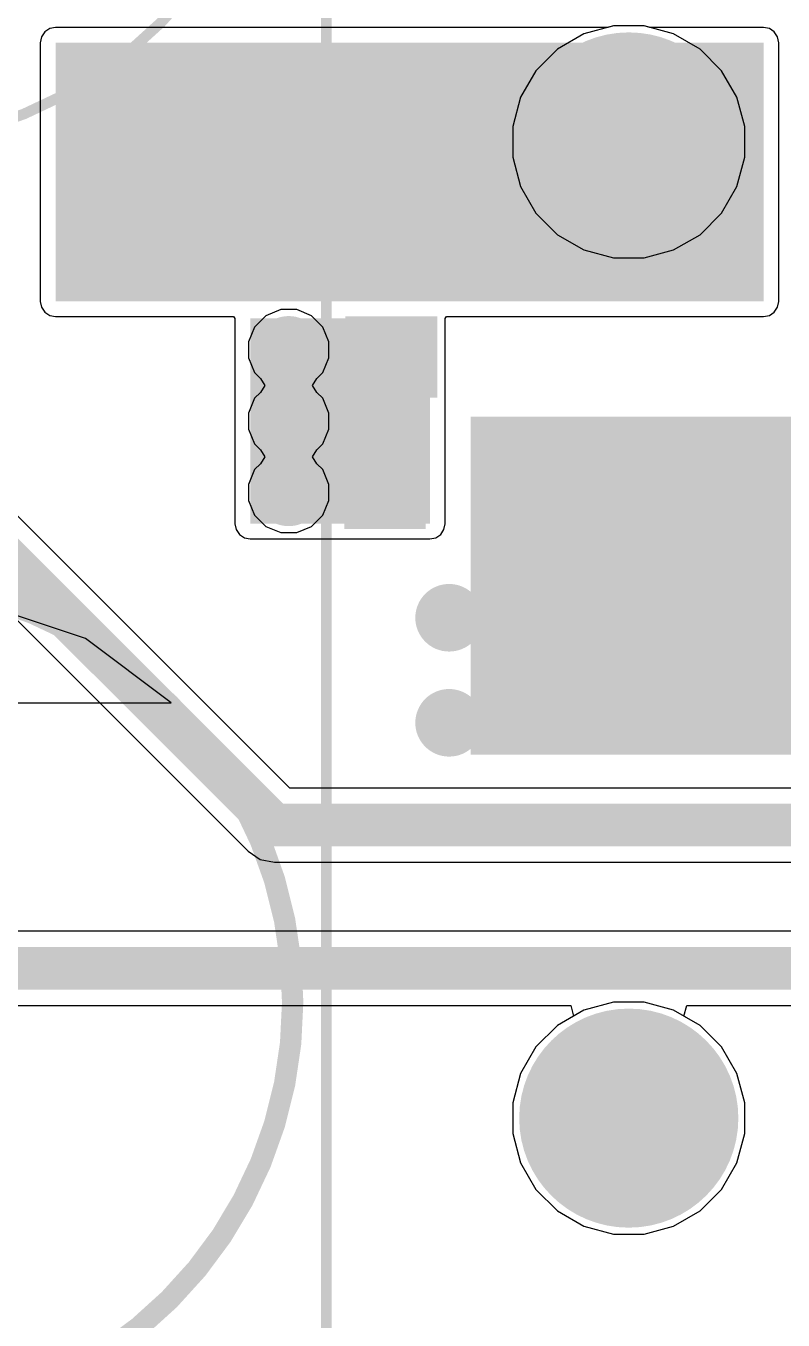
# Model space of a CAD drawing. Header units: millimetres. Extents: x 0 to 214, y 0 to 214.
# Drawn here: x 3.407 to 3.761, y 2.321 to 2.927 of the extents above; entities that cross this region are included whole.
import ezdxf

# ---------------------------------------------------------------- set-up
doc = ezdxf.new("R2010")
doc.units = ezdxf.units.MM
doc.header["$MEASUREMENT"] = 0
for name, color, linetype in [('BottomLayer', 5, 'Continuous'), ('BottomPaste', 16, 'Continuous'), ('BottomSolder', 6, 'Continuous'), ('MultiLayer', 9, 'Continuous'), ('PadHoleLayer', 156, 'Continuous'), ('TopLayer', 1, 'Continuous'), ('TopOverlay', 2, 'Continuous'), ('TopSolder', 216, 'Continuous'), ('ViaHoleLayer', 16, 'Continuous')]:
    doc.layers.add(name, color=color, linetype=linetype)

# ---------------------------------------------------------------- blocks, each defined once
blk = doc.blocks.new('760895631_6')
at = {"layer": 'BottomLayer'}
h = blk.add_hatch(color=5, dxfattribs=at)
edge = h.paths.add_edge_path()
edge.add_arc((-0.70866, -0.22835), 0.04724, 0, 360)
h = blk.add_hatch(color=5, dxfattribs=at)
edge = h.paths.add_edge_path()
edge.add_arc((-0.70866, -0.45669), 0.04724, 0, 360)
h = blk.add_hatch(color=5, dxfattribs=at)
edge = h.paths.add_edge_path()
edge.add_arc((-0.70866, -0.68504), 0.04724, 0, 360)
at = {"layer": 'BottomSolder'}
h = blk.add_hatch(color=6, dxfattribs=at)
edge = h.paths.add_edge_path()
edge.add_arc((-0.70866, -0.22835), 0.05124, 0, 360)
h = blk.add_hatch(color=6, dxfattribs=at)
edge = h.paths.add_edge_path()
edge.add_arc((-0.70866, -0.45669), 0.05124, 0, 360)
h = blk.add_hatch(color=6, dxfattribs=at)
edge = h.paths.add_edge_path()
edge.add_arc((-0.70866, -0.68504), 0.05124, 0, 360)
at = {"layer": 'MultiLayer'}
h = blk.add_hatch(color=9, dxfattribs=at)
edge = h.paths.add_edge_path()
edge.add_arc((-0.70866, -0.22835), 0.04724, 0, 360)
h = blk.add_hatch(color=9, dxfattribs=at)
edge = h.paths.add_edge_path()
edge.add_arc((-0.70866, -0.45669), 0.04724, 0, 360)
h = blk.add_hatch(color=9, dxfattribs=at)
edge = h.paths.add_edge_path()
edge.add_arc((-0.70866, -0.68504), 0.04724, 0, 360)
at = {"layer": 'PadHoleLayer'}
h = blk.add_hatch(color=156, dxfattribs=at)
edge = h.paths.add_edge_path()
edge.add_arc((-0.70866, -0.22835), 0.02362, 0, 360)
h = blk.add_hatch(color=156, dxfattribs=at)
edge = h.paths.add_edge_path()
edge.add_arc((-0.70866, -0.45669), 0.02362, 0, 360)
h = blk.add_hatch(color=156, dxfattribs=at)
edge = h.paths.add_edge_path()
edge.add_arc((-0.70866, -0.68504), 0.02362, 0, 360)
at = {"layer": 'TopLayer'}
h = blk.add_hatch(color=1, dxfattribs=at)
edge = h.paths.add_edge_path()
edge.add_arc((-0.70866, -0.22835), 0.04724, 0, 360)
h = blk.add_hatch(color=1, dxfattribs=at)
edge = h.paths.add_edge_path()
edge.add_arc((-0.70866, -0.45669), 0.04724, 0, 360)
h = blk.add_hatch(color=1, dxfattribs=at)
edge = h.paths.add_edge_path()
edge.add_arc((-0.70866, -0.68504), 0.04724, 0, 360)
at = {"layer": 'TopSolder'}
h = blk.add_hatch(color=216, dxfattribs=at)
edge = h.paths.add_edge_path()
edge.add_arc((-0.70866, -0.22835), 0.05124, 0, 360)
h = blk.add_hatch(color=216, dxfattribs=at)
edge = h.paths.add_edge_path()
edge.add_arc((-0.70866, -0.45669), 0.05124, 0, 360)
h = blk.add_hatch(color=216, dxfattribs=at)
edge = h.paths.add_edge_path()
edge.add_arc((-0.70866, -0.68504), 0.05124, 0, 360)
at = {"layer": 'TopOverlay', "const_width": 0.005}
blk.add_lwpolyline([(-0.85014, -0.82476), (-0.85014, 0.7824)], dxfattribs=at)
blk = doc.blocks.new('R___0603_B_10')
at = {"layer": 'BottomLayer'}
for points in [[(-0.045, -0.0175), (-0.045, 0.0175), (-0.015, 0.0175), (-0.015, -0.0175)], [(0.015, -0.0175), (0.015, 0.0175), (0.045, 0.0175), (0.045, -0.0175)]]:
    blk.add_hatch(color=5, dxfattribs=at).paths.add_polyline_path(points)
at = {"layer": 'BottomPaste'}
for points in [[(-0.045, -0.0175), (-0.045, 0.0175), (-0.015, 0.0175), (-0.015, -0.0175)], [(0.015, -0.0175), (0.015, 0.0175), (0.045, 0.0175), (0.045, -0.0175)]]:
    blk.add_hatch(color=16, dxfattribs=at).paths.add_polyline_path(points)
at = {"layer": 'BottomSolder'}
for points in [[(-0.049, -0.0215), (-0.049, 0.0215), (-0.011, 0.0215), (-0.011, -0.0215)], [(0.011, -0.0215), (0.011, 0.0215), (0.049, 0.0215), (0.049, -0.0215)]]:
    blk.add_hatch(color=6, dxfattribs=at).paths.add_polyline_path(points)
blk = doc.blocks.new('R___0603_B_11')
at = {"layer": 'BottomLayer'}
for points in [[(-0.045, -0.0175), (-0.045, 0.0175), (-0.015, 0.0175), (-0.015, -0.0175)], [(0.015, -0.0175), (0.015, 0.0175), (0.045, 0.0175), (0.045, -0.0175)]]:
    blk.add_hatch(color=5, dxfattribs=at).paths.add_polyline_path(points)
at = {"layer": 'BottomPaste'}
for points in [[(-0.045, -0.0175), (-0.045, 0.0175), (-0.015, 0.0175), (-0.015, -0.0175)], [(0.015, -0.0175), (0.015, 0.0175), (0.045, 0.0175), (0.045, -0.0175)]]:
    blk.add_hatch(color=16, dxfattribs=at).paths.add_polyline_path(points)
at = {"layer": 'BottomSolder'}
for points in [[(-0.049, -0.0215), (-0.049, 0.0215), (-0.011, 0.0215), (-0.011, -0.0215)], [(0.011, -0.0215), (0.011, 0.0215), (0.049, 0.0215), (0.049, -0.0215)]]:
    blk.add_hatch(color=6, dxfattribs=at).paths.add_polyline_path(points)
blk = doc.blocks.new('ERR1VM102G20OT_91')
at = {"layer": 'BottomLayer'}
h = blk.add_hatch(color=5, dxfattribs=at)
edge = h.paths.add_edge_path()
edge.add_arc((-0.1, 0), 0.0315, 0, 360)
h = blk.add_hatch(color=5, dxfattribs=at)
edge = h.paths.add_edge_path()
edge.add_arc((0.1, 0), 0.0315, 0, 360)
at = {"layer": 'BottomSolder'}
h = blk.add_hatch(color=6, dxfattribs=at)
edge = h.paths.add_edge_path()
edge.add_arc((-0.1, 0), 0.0335, 0, 360)
h = blk.add_hatch(color=6, dxfattribs=at)
edge = h.paths.add_edge_path()
edge.add_arc((0.1, 0), 0.0335, 0, 360)
at = {"layer": 'MultiLayer'}
h = blk.add_hatch(color=9, dxfattribs=at)
edge = h.paths.add_edge_path()
edge.add_arc((-0.1, 0), 0.0315, 0, 360)
h = blk.add_hatch(color=9, dxfattribs=at)
edge = h.paths.add_edge_path()
edge.add_arc((0.1, 0), 0.0315, 0, 360)
at = {"layer": 'PadHoleLayer'}
h = blk.add_hatch(color=156, dxfattribs=at)
edge = h.paths.add_edge_path()
edge.add_arc((-0.1, 0), 0.01969, 0, 360)
h = blk.add_hatch(color=156, dxfattribs=at)
edge = h.paths.add_edge_path()
edge.add_arc((0.1, 0), 0.01969, 0, 360)
at = {"layer": 'TopLayer'}
h = blk.add_hatch(color=1, dxfattribs=at)
edge = h.paths.add_edge_path()
edge.add_arc((-0.1, 0), 0.0315, 0, 360)
h = blk.add_hatch(color=1, dxfattribs=at)
edge = h.paths.add_edge_path()
edge.add_arc((0.1, 0), 0.0315, 0, 360)
at = {"layer": 'TopSolder'}
h = blk.add_hatch(color=216, dxfattribs=at)
edge = h.paths.add_edge_path()
edge.add_arc((-0.1, 0), 0.0335, 0, 360)
h = blk.add_hatch(color=216, dxfattribs=at)
edge = h.paths.add_edge_path()
edge.add_arc((0.1, 0), 0.0335, 0, 360)
at = {"layer": 'TopOverlay'}
for p, q in [((0.19, 0.06), (0.14, 0.14)), ((0.14, 0.14), (0.14, -0.14)), ((0.2, 0.02), (0.19, 0.06)), ((0.19, -0.04), (0.2, 0.02)), ((0.17, -0.1), (0.19, -0.04)), ((0.14, -0.14), (0.17, -0.1))]:
    blk.add_line(p, q, dxfattribs=at)
for points, const_width in [([(0.19685, 0, 1), (-0.19685, 0, 1)], 0.01), ([(-0.1625, 0.03, 1), (-0.1575, 0.03, 1)], 0.005), ([(-0.19935, 0, 1), (-0.19435, 0, 1)], 0.005), ([(-0.1825, 0, 1), (-0.1775, 0, 1)], 0.005), ([(-0.1425, 0, 1), (-0.1375, 0, 1)], 0.005), ([(0.19435, 0, 1), (0.19935, 0, 1)], 0.005), ([(-0.1625, -0.03, 1), (-0.1575, -0.03, 1)], 0.005)]:
    blk.add_lwpolyline(points, format="xyb", close=True, dxfattribs=dict(at, const_width=const_width))
at = {"layer": 'TopOverlay', "const_width": 0.01}
for points in [[(-0.16, 0.03), (-0.16, -0.03)], [(-0.18, 0), (-0.14, 0)]]:
    blk.add_lwpolyline(points, dxfattribs=at)
blk = doc.blocks.new('SMB__B_191')
at = {"layer": 'BottomLayer'}
for points in [[(-0.03543, 0.04724), (-0.03543, -0.04724), (-0.14567, -0.04724), (-0.14567, 0.04724)], [(0.14567, 0.04724), (0.14567, -0.04724), (0.03543, -0.04724), (0.03543, 0.04724)]]:
    blk.add_hatch(color=5, dxfattribs=at).paths.add_polyline_path(points)
at = {"layer": 'BottomPaste'}
for points in [[(-0.03543, 0.04724), (-0.03543, -0.04724), (-0.14567, -0.04724), (-0.14567, 0.04724)], [(0.14567, 0.04724), (0.14567, -0.04724), (0.03543, -0.04724), (0.03543, 0.04724)]]:
    blk.add_hatch(color=16, dxfattribs=at).paths.add_polyline_path(points)
at = {"layer": 'BottomSolder'}
for points in [[(-0.03143, 0.05124), (-0.03143, -0.05124), (-0.14967, -0.05124), (-0.14967, 0.05124)], [(0.14967, 0.05124), (0.14967, -0.05124), (0.03143, -0.05124), (0.03143, 0.05124)]]:
    blk.add_hatch(color=6, dxfattribs=at).paths.add_polyline_path(points)
blk = doc.blocks.new('EEUFR1V471B_247')
at = {"layer": 'BottomLayer'}
h = blk.add_hatch(color=5, dxfattribs=at)
edge = h.paths.add_edge_path()
edge.add_arc((-0.09842, 0), 0.0315, 0, 360)
h = blk.add_hatch(color=5, dxfattribs=at)
edge = h.paths.add_edge_path()
edge.add_arc((0.09842, 0), 0.0315, 0, 360)
at = {"layer": 'BottomSolder'}
h = blk.add_hatch(color=6, dxfattribs=at)
edge = h.paths.add_edge_path()
edge.add_arc((-0.09842, 0), 0.03346, 0, 360)
h = blk.add_hatch(color=6, dxfattribs=at)
edge = h.paths.add_edge_path()
edge.add_arc((0.09842, 0), 0.03346, 0, 360)
at = {"layer": 'MultiLayer'}
h = blk.add_hatch(color=9, dxfattribs=at)
edge = h.paths.add_edge_path()
edge.add_arc((-0.09842, 0), 0.0315, 0, 360)
h = blk.add_hatch(color=9, dxfattribs=at)
edge = h.paths.add_edge_path()
edge.add_arc((0.09842, 0), 0.0315, 0, 360)
at = {"layer": 'PadHoleLayer'}
h = blk.add_hatch(color=156, dxfattribs=at)
edge = h.paths.add_edge_path()
edge.add_arc((-0.09842, 0), 0.01969, 0, 360)
h = blk.add_hatch(color=156, dxfattribs=at)
edge = h.paths.add_edge_path()
edge.add_arc((0.09842, 0), 0.01969, 0, 360)
at = {"layer": 'TopLayer'}
h = blk.add_hatch(color=1, dxfattribs=at)
edge = h.paths.add_edge_path()
edge.add_arc((-0.09842, 0), 0.0315, 0, 360)
h = blk.add_hatch(color=1, dxfattribs=at)
edge = h.paths.add_edge_path()
edge.add_arc((0.09842, 0), 0.0315, 0, 360)
at = {"layer": 'TopSolder'}
h = blk.add_hatch(color=216, dxfattribs=at)
edge = h.paths.add_edge_path()
edge.add_arc((-0.09842, 0), 0.03346, 0, 360)
h = blk.add_hatch(color=216, dxfattribs=at)
edge = h.paths.add_edge_path()
edge.add_arc((0.09842, 0), 0.03346, 0, 360)
at = {"layer": 'TopOverlay'}
for p, q in [((0.19, 0.06), (0.14, 0.14)), ((0.14, 0.14), (0.14, -0.14)), ((0.19577, 0.0206), (0.19, 0.06)), ((0.19, -0.04), (0.19577, 0.0206)), ((0.17, -0.1), (0.19, -0.04)), ((0.14, -0.14), (0.17, -0.1))]:
    blk.add_line(p, q, dxfattribs=at)
for points, const_width in [([(0.19686, 0, 1), (-0.19684, 0, 1)], 0.005), ([(-0.1625, 0.03, 1), (-0.1575, 0.03, 1)], 0.005), ([(-0.19809, 0, 1), (-0.19559, 0, 1)], 0.0025), ([(-0.1825, 0, 1), (-0.1775, 0, 1)], 0.005), ([(-0.1425, 0, 1), (-0.1375, 0, 1)], 0.005), ([(0.19561, 0, 1), (0.19811, 0, 1)], 0.0025), ([(-0.1625, -0.03, 1), (-0.1575, -0.03, 1)], 0.005)]:
    blk.add_lwpolyline(points, format="xyb", close=True, dxfattribs=dict(at, const_width=const_width))
at = {"layer": 'TopOverlay', "const_width": 0.01}
for points in [[(-0.16, 0.03), (-0.16, -0.03)], [(-0.18, 0), (-0.14, 0)]]:
    blk.add_lwpolyline(points, dxfattribs=at)

msp = doc.modelspace()

# ---------------------------------------------------------------- hatches: boundary and pattern name
at = {"layer": 'BottomLayer'}
for points in [[(3.421, 2.798), (3.752, 2.798), (3.752, 2.919), (3.421, 2.919)], [(3.512, 2.694), (3.596, 2.694), (3.596, 2.79), (3.512, 2.79)], [(3.615, 2.586), (4.04, 2.586), (4.04, 2.744), (3.615, 2.744)]]:
    msp.add_hatch(color=5, dxfattribs=at).paths.add_polyline_path(points)
h = msp.add_hatch(color=5, dxfattribs=at)
edge = h.paths.add_edge_path()
edge.add_arc((3.53, 2.77533), 0.01181, 0, 360)
h = msp.add_hatch(color=5, dxfattribs=at)
edge = h.paths.add_edge_path()
edge.add_arc((3.53, 2.742), 0.01181, 0, 360)
h = msp.add_hatch(color=5, dxfattribs=at)
edge = h.paths.add_edge_path()
edge.add_arc((3.53, 2.70867), 0.01181, 0, 360)
h = msp.add_hatch(color=5, dxfattribs=at)
edge = h.paths.add_edge_path()
edge.add_arc((3.605, 2.65), 0.01181, 0, 360)
h = msp.add_hatch(color=5, dxfattribs=at)
edge = h.paths.add_edge_path()
edge.add_arc((3.605, 2.60086), 0.01181, 0, 360)
at = {"layer": 'BottomSolder'}
h = msp.add_hatch(color=6, dxfattribs=at)
edge = h.paths.add_edge_path()
edge.add_arc((3.53, 2.77533), 0.01581, 0, 360)
h = msp.add_hatch(color=6, dxfattribs=at)
edge = h.paths.add_edge_path()
edge.add_arc((3.53, 2.742), 0.01581, 0, 360)
h = msp.add_hatch(color=6, dxfattribs=at)
edge = h.paths.add_edge_path()
edge.add_arc((3.53, 2.70867), 0.01581, 0, 360)
h = msp.add_hatch(color=6, dxfattribs=at)
edge = h.paths.add_edge_path()
edge.add_arc((3.605, 2.65), 0.01581, 0, 360)
h = msp.add_hatch(color=6, dxfattribs=at)
edge = h.paths.add_edge_path()
edge.add_arc((3.605, 2.60086), 0.01581, 0, 360)
at = {"layer": 'TopLayer'}
h = msp.add_hatch(color=1, dxfattribs=at)
edge = h.paths.add_edge_path()
edge.add_arc((3.53, 2.77533), 0.01181, 0, 360)
h = msp.add_hatch(color=1, dxfattribs=at)
edge = h.paths.add_edge_path()
edge.add_arc((3.53, 2.742), 0.01181, 0, 360)
h = msp.add_hatch(color=1, dxfattribs=at)
edge = h.paths.add_edge_path()
edge.add_arc((3.53, 2.70867), 0.01181, 0, 360)
h = msp.add_hatch(color=1, dxfattribs=at)
edge = h.paths.add_edge_path()
edge.add_arc((3.605, 2.65), 0.01181, 0, 360)
h = msp.add_hatch(color=1, dxfattribs=at)
edge = h.paths.add_edge_path()
edge.add_arc((3.605, 2.60086), 0.01181, 0, 360)
at = {"layer": 'TopSolder'}
h = msp.add_hatch(color=216, dxfattribs=at)
edge = h.paths.add_edge_path()
edge.add_arc((3.53, 2.77533), 0.01581, 0, 360)
h = msp.add_hatch(color=216, dxfattribs=at)
edge = h.paths.add_edge_path()
edge.add_arc((3.53, 2.742), 0.01581, 0, 360)
h = msp.add_hatch(color=216, dxfattribs=at)
edge = h.paths.add_edge_path()
edge.add_arc((3.53, 2.70867), 0.01581, 0, 360)
h = msp.add_hatch(color=216, dxfattribs=at)
edge = h.paths.add_edge_path()
edge.add_arc((3.605, 2.65), 0.01581, 0, 360)
h = msp.add_hatch(color=216, dxfattribs=at)
edge = h.paths.add_edge_path()
edge.add_arc((3.605, 2.60086), 0.01581, 0, 360)
at = {"layer": 'ViaHoleLayer'}
h = msp.add_hatch(color=16, dxfattribs=at)
edge = h.paths.add_edge_path()
edge.add_arc((3.53, 2.77533), 0.00591, 0, 360)
h = msp.add_hatch(color=16, dxfattribs=at)
edge = h.paths.add_edge_path()
edge.add_arc((3.53, 2.742), 0.00591, 0, 360)
h = msp.add_hatch(color=16, dxfattribs=at)
edge = h.paths.add_edge_path()
edge.add_arc((3.53, 2.70867), 0.00591, 0, 360)
h = msp.add_hatch(color=16, dxfattribs=at)
edge = h.paths.add_edge_path()
edge.add_arc((3.605, 2.65), 0.00591, 0, 360)
h = msp.add_hatch(color=16, dxfattribs=at)
edge = h.paths.add_edge_path()
edge.add_arc((3.605, 2.60086), 0.00591, 0, 360)

# ---------------------------------------------------------------- linework, layer by layer
at = {"layer": 'BottomLayer'}
for p, q in [((3.41827, 2.92559), (3.41595, 2.92405)), ((3.421, 2.92614), (3.41827, 2.92559)), ((3.67917, 2.92614), (3.421, 2.92614)), ((3.68186, 2.92686), (3.67917, 2.92614)), ((3.69614, 2.92686), (3.68186, 2.92686)), ((3.69883, 2.92614), (3.69614, 2.92686)), ((3.752, 2.92614), (3.69883, 2.92614)), ((3.75473, 2.92559), (3.752, 2.92614)), ((3.75705, 2.92405), (3.75473, 2.92559)), ((3.41441, 2.92173), (3.41386, 2.919)), ((3.41386, 2.919), (3.41386, 2.798)), ((3.41595, 2.92405), (3.41441, 2.92173)), ((3.75859, 2.92173), (3.75705, 2.92405)), ((3.75914, 2.919), (3.75859, 2.92173)), ((3.75914, 2.798), (3.75914, 2.919)), ((3.41386, 2.798), (3.41441, 2.79527)), ((3.75859, 2.79527), (3.75914, 2.798)), ((3.41441, 2.79527), (3.41595, 2.79295)), ((3.41595, 2.79295), (3.41827, 2.79141)), ((3.41827, 2.79141), (3.421, 2.79086)), ((3.752, 2.79086), (3.75473, 2.79141)), ((3.75473, 2.79141), (3.75705, 2.79295)), ((3.75705, 2.79295), (3.75859, 2.79527)), ((3.421, 2.79086), (3.50415, 2.79086)), ((3.50415, 2.79086), (3.50486, 2.79)), ((3.50486, 2.79), (3.50486, 2.694)), ((3.60314, 2.79), (3.60385, 2.79086)), ((3.60314, 2.694), (3.60314, 2.79)), ((3.60385, 2.79086), (3.752, 2.79086)), ((3.5305, 2.57033), (3.33293, 2.7679)), ((3.3135, 2.73831), (3.51107, 2.54074)), ((3.50486, 2.694), (3.50541, 2.69127)), ((3.50541, 2.69127), (3.50695, 2.68895)), ((3.50695, 2.68895), (3.50927, 2.68741)), ((3.59873, 2.68741), (3.60105, 2.68895)), ((3.60105, 2.68895), (3.60259, 2.69127)), ((3.60259, 2.69127), (3.60314, 2.694)), ((3.50927, 2.68741), (3.512, 2.68686)), ((3.512, 2.68686), (3.596, 2.68686)), ((3.596, 2.68686), (3.59873, 2.68741)), ((4.04837, 2.57033), (3.5305, 2.57033)), ((3.51107, 2.54074), (3.51669, 2.53699)), ((3.51669, 2.53699), (3.52332, 2.53567)), ((3.52332, 2.53567), (3.52332, 2.53567)), ((3.52332, 2.53567), (4.06686, 2.53567)), ((3.66806, 2.46647), (3.65569, 2.45933)), ((3.68186, 2.47017), (3.66806, 2.46647)), ((3.69614, 2.47017), (3.68186, 2.47017)), ((3.70994, 2.46647), (3.69614, 2.47017)), ((3.72231, 2.45933), (3.70994, 2.46647)), ((3.65569, 2.45933), (3.64559, 2.44923)), ((3.73241, 2.44923), (3.72231, 2.45933)), ((3.64559, 2.44923), (3.63845, 2.43686)), ((3.73955, 2.43686), (3.73241, 2.44923)), ((3.63845, 2.43686), (3.63476, 2.42306)), ((3.74324, 2.42306), (3.73955, 2.43686)), ((3.63476, 2.42306), (3.63476, 2.40878)), ((3.74324, 2.40878), (3.74324, 2.42306)), ((3.63476, 2.40878), (3.63845, 2.39498)), ((3.73955, 2.39498), (3.74324, 2.40878)), ((3.63845, 2.39498), (3.64559, 2.38261)), ((3.73241, 2.38261), (3.73955, 2.39498)), ((3.64559, 2.38261), (3.65569, 2.37251)), ((3.72231, 2.37251), (3.73241, 2.38261)), ((3.65569, 2.37251), (3.66806, 2.36537)), ((3.70994, 2.36537), (3.72231, 2.37251)), ((3.66806, 2.36537), (3.68186, 2.36168)), ((3.68186, 2.36168), (3.69614, 2.36168)), ((3.69614, 2.36168), (3.70994, 2.36537))]:
    msp.add_line(p, q, dxfattribs=at)
at = {"layer": 'BottomLayer', "const_width": 0.02}
for points in [[(3.32068, 2.75564), (3.52332, 2.553)], [(3.52332, 2.553), (4.084, 2.553)]]:
    msp.add_lwpolyline(points, dxfattribs=at)
at = {"layer": 'BottomLayer', "const_width": 0.01}
msp.add_lwpolyline([(3.51832, 2.553, 1), (3.52832, 2.553, 1)], format="xyb", close=True, dxfattribs=at)
msp.add_lwpolyline([(3.51832, 2.553, 1), (3.52832, 2.553, 1)], format="xyb", close=True, dxfattribs=at)
at = {"layer": 'TopLayer'}
for p, q in [((3.68186, 2.92686), (3.66806, 2.92316)), ((3.69614, 2.92686), (3.68186, 2.92686)), ((3.70994, 2.92316), (3.69614, 2.92686)), ((3.66806, 2.92316), (3.65569, 2.91602)), ((3.72231, 2.91602), (3.70994, 2.92316)), ((3.65569, 2.91602), (3.64559, 2.90592)), ((3.73241, 2.90592), (3.72231, 2.91602)), ((3.64559, 2.90592), (3.63845, 2.89355)), ((3.73955, 2.89355), (3.73241, 2.90592)), ((3.63845, 2.89355), (3.63476, 2.87976)), ((3.74324, 2.87976), (3.73955, 2.89355)), ((3.63476, 2.87976), (3.63476, 2.86547)), ((3.74324, 2.86547), (3.74324, 2.87976)), ((3.63476, 2.86547), (3.63845, 2.85168)), ((3.73955, 2.85168), (3.74324, 2.86547)), ((3.63845, 2.85168), (3.64559, 2.83931)), ((3.73241, 2.83931), (3.73955, 2.85168)), ((3.64559, 2.83931), (3.65569, 2.82921)), ((3.72231, 2.82921), (3.73241, 2.83931)), ((3.65569, 2.82921), (3.66806, 2.82207)), ((3.70994, 2.82207), (3.72231, 2.82921)), ((3.66806, 2.82207), (3.68186, 2.81837)), ((3.69614, 2.81837), (3.70994, 2.82207)), ((3.68186, 2.81837), (3.69614, 2.81837)), ((3.51934, 2.79128), (3.51405, 2.78599)), ((3.52626, 2.79414), (3.51934, 2.79128)), ((3.53374, 2.79414), (3.52626, 2.79414)), ((3.54066, 2.79128), (3.53374, 2.79414)), ((3.54595, 2.78599), (3.54066, 2.79128)), ((3.51405, 2.78599), (3.51119, 2.77908)), ((3.54881, 2.77908), (3.54595, 2.78599)), ((3.51119, 2.77908), (3.51119, 2.77159)), ((3.54881, 2.77159), (3.54881, 2.77908)), ((3.51119, 2.77159), (3.51405, 2.76468)), ((3.54595, 2.76468), (3.54881, 2.77159)), ((3.51405, 2.76468), (3.5168, 2.76193)), ((3.5168, 2.76193), (3.51888, 2.75867)), ((3.54112, 2.75867), (3.5432, 2.76193)), ((3.5432, 2.76193), (3.54595, 2.76468)), ((3.5168, 2.7554), (3.51405, 2.75266)), ((3.51888, 2.75867), (3.5168, 2.7554)), ((3.5432, 2.7554), (3.54112, 2.75867)), ((3.54595, 2.75266), (3.5432, 2.7554)), ((3.51405, 2.75266), (3.51119, 2.74574)), ((3.54881, 2.74574), (3.54595, 2.75266)), ((3.51119, 2.74574), (3.51119, 2.73826)), ((3.54881, 2.73826), (3.54881, 2.74574)), ((3.51119, 2.73826), (3.51405, 2.73134)), ((3.54595, 2.73134), (3.54881, 2.73826)), ((3.51405, 2.73134), (3.5168, 2.7286)), ((3.5432, 2.7286), (3.54595, 2.73134)), ((3.5168, 2.7286), (3.51888, 2.72533)), ((3.51888, 2.72533), (3.5168, 2.72207)), ((3.54112, 2.72533), (3.5432, 2.7286)), ((3.5432, 2.72207), (3.54112, 2.72533)), ((3.51405, 2.71932), (3.51119, 2.71241)), ((3.5168, 2.72207), (3.51405, 2.71932)), ((3.54595, 2.71932), (3.5432, 2.72207)), ((3.54881, 2.71241), (3.54595, 2.71932)), ((3.51119, 2.71241), (3.51119, 2.70492)), ((3.54881, 2.70492), (3.54881, 2.71241)), ((3.51119, 2.70492), (3.51405, 2.69801)), ((3.54595, 2.69801), (3.54881, 2.70492)), ((3.51405, 2.69801), (3.51934, 2.69272)), ((3.54066, 2.69272), (3.54595, 2.69801)), ((3.51934, 2.69272), (3.52626, 2.68986)), ((3.52626, 2.68986), (3.53374, 2.68986)), ((3.53374, 2.68986), (3.54066, 2.69272)), ((4.225, 2.50333), (3.27094, 2.50333)), ((3.16715, 2.46867), (3.66187, 2.46867)), ((3.66187, 2.46867), (3.66321, 2.46367)), ((3.71479, 2.46367), (3.71613, 2.46867)), ((3.71613, 2.46867), (4.225, 2.46867)), ((3.65569, 2.45933), (3.64559, 2.44923)), ((3.66321, 2.46367), (3.65569, 2.45933)), ((3.72231, 2.45933), (3.71479, 2.46367)), ((3.73241, 2.44923), (3.72231, 2.45933)), ((3.64559, 2.44923), (3.63845, 2.43686)), ((3.73955, 2.43686), (3.73241, 2.44923)), ((3.63845, 2.43686), (3.63476, 2.42306)), ((3.74324, 2.42306), (3.73955, 2.43686)), ((3.63476, 2.42306), (3.63476, 2.40878)), ((3.74324, 2.40878), (3.74324, 2.42306)), ((3.63476, 2.40878), (3.63845, 2.39498)), ((3.73955, 2.39498), (3.74324, 2.40878)), ((3.63845, 2.39498), (3.64559, 2.38261)), ((3.73241, 2.38261), (3.73955, 2.39498)), ((3.64559, 2.38261), (3.65569, 2.37251)), ((3.72231, 2.37251), (3.73241, 2.38261)), ((3.65569, 2.37251), (3.66806, 2.36537)), ((3.70994, 2.36537), (3.72231, 2.37251)), ((3.66806, 2.36537), (3.68186, 2.36168)), ((3.68186, 2.36168), (3.69614, 2.36168)), ((3.69614, 2.36168), (3.70994, 2.36537))]:
    msp.add_line(p, q, dxfattribs=at)
at = {"layer": 'TopLayer', "const_width": 0.02}
msp.add_lwpolyline([(3.16715, 2.486), (4.563, 2.486)], dxfattribs=at)

# ---------------------------------------------------------------- block references
msp.add_blockref('760895631_6', (4.39766, 3.10096))
for name, p, rotation in [('EEUFR1V471B_247', (3.331, 3.06758), 90), ('SMB__B_191', (3.398, 2.855), 180), ('R___0603_B_11', (3.578, 2.802), 90), ('R___0603_B_10', (3.605, 2.713), 180), ('ERR1VM102G20OT_91', (3.335, 2.47025), 90)]:
    msp.add_blockref(name, p, dxfattribs=dict(rotation=rotation))

doc.saveas('drawing.dxf')
